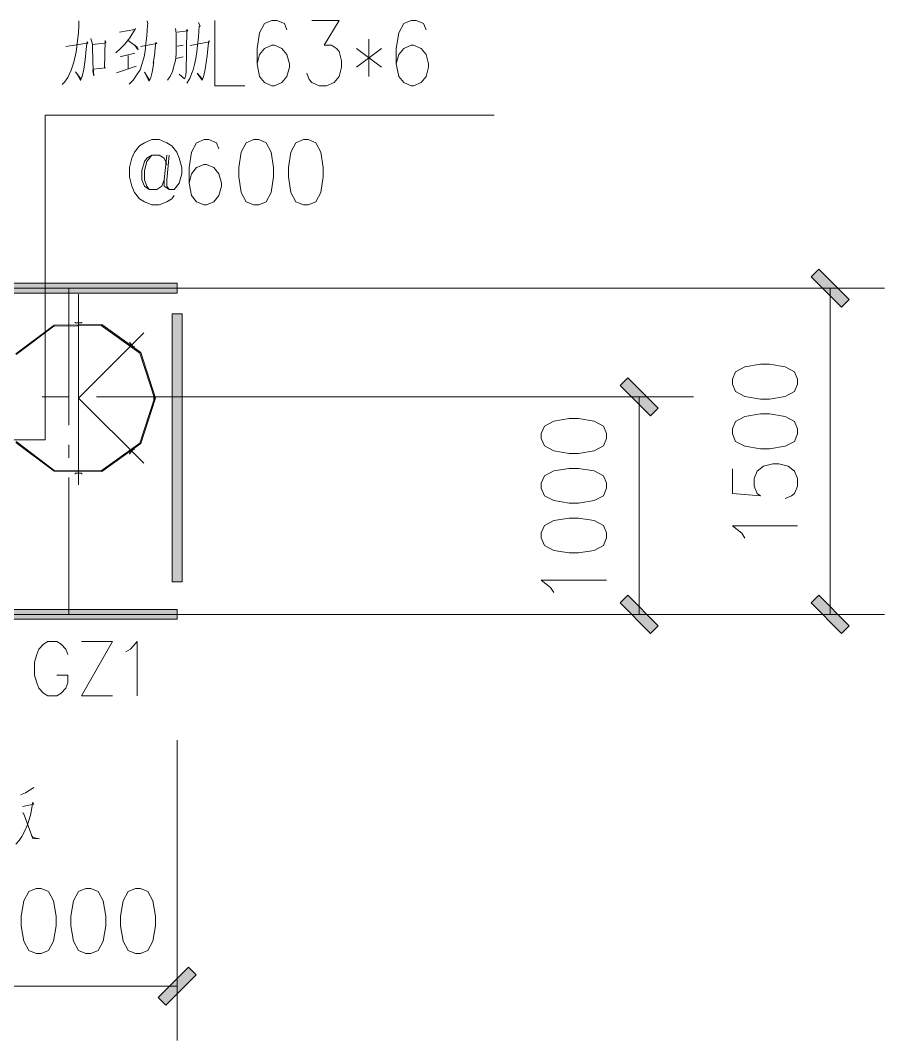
# Model space of a CAD drawing. Header units: millimetres. Extents: x 0 to 586, y 0 to 414.
# Drawn here: x 304.47 to 343.66, y 293.92 to 340.18 of the extents above; entities that cross this region are included whole.
import ezdxf

# ---------------------------------------------------------------- set-up
doc = ezdxf.new("R2010")
doc.units = ezdxf.units.MM

msp = doc.modelspace()

# ---------------------------------------------------------------- hatches: boundary and pattern name
h = msp.add_hatch(color=0)
h.dxf.hatch_style = 2
h.paths.add_polyline_path([(342.060389, 327.518889), (341.711139, 327.173167), (340.331778, 328.552528), (340.681028, 328.901778)])
h = msp.add_hatch(color=0)
h.dxf.hatch_style = 2
h.paths.add_polyline_path([(311.576861, 328.259722), (311.576861, 327.815222), (303.198389, 327.815222), (303.198389, 328.259722)])
h = msp.add_hatch(color=0)
h.dxf.hatch_style = 2
h.paths.add_polyline_path([(311.799111, 314.727167), (311.354611, 314.727167), (311.354611, 326.873306), (311.799111, 326.873306)])
h = msp.add_hatch(color=0)
h.dxf.hatch_style = 2
h.paths.add_polyline_path([(331.664028, 323.624222), (332.013278, 323.969944), (333.392639, 322.590583), (333.043389, 322.241333)])
h = msp.add_hatch(color=0)
h.dxf.hatch_style = 2
h.paths.add_polyline_path([(333.392639, 312.730444), (333.043389, 312.384722), (331.664028, 313.764083), (332.013278, 314.113333)])
h = msp.add_hatch(color=0)
h.dxf.hatch_style = 2
h.paths.add_polyline_path([(340.331778, 313.764083), (340.681028, 314.113333), (342.060389, 312.730444), (341.711139, 312.384722)])
h = msp.add_hatch(color=0)
h.dxf.hatch_style = 2
h.paths.add_polyline_path([(311.576861, 313.471278), (311.576861, 313.026778), (303.198389, 313.026778), (303.198389, 313.471278)])
h = msp.add_hatch(color=0)
h.dxf.hatch_style = 2
h.paths.add_polyline_path([(312.091917, 297.254083), (312.441167, 296.904833), (311.061806, 295.525472), (310.712556, 295.871194)])

# ---------------------------------------------------------------- linework, layer by layer
at = {"color": 0, "lineweight": 0}
for points in [[(307.121278, 340.151861), (307.121278, 339.964889), (307.100111, 339.615639), (307.043667, 339.149972), (307.043667, 339.104111), (306.99075, 338.754861), (306.8955, 338.289194), (306.764972, 337.91525), (306.616806, 337.590694), (306.468639, 337.382556), (306.35575, 337.266139)], [(310.211611, 340.151861), (310.250417, 340.014278), (310.232778, 339.964889), (310.193972, 339.478056), (310.155167, 339.128806), (310.119889, 338.779556), (310.081083, 338.522028), (309.989361, 338.218639), (309.894111, 337.939944), (309.767111, 337.731806), (309.580139, 337.474278), (309.393167, 337.287306)], [(312.539944, 340.081306), (312.617556, 339.919028), (312.57875, 339.919028), (312.539944, 339.432194), (312.504667, 339.033556), (312.465861, 338.754861), (312.430583, 338.451472), (312.3565, 338.172778), (312.300056, 337.939944), (312.225972, 337.752972), (312.151889, 337.544833), (312.021361, 337.333167)], [(313.287833, 340.176556), (313.287833, 337.21675), (314.638972, 337.21675)], [(316.554556, 339.753222), (316.441667, 340.035444), (316.103, 340.176556), (315.877222, 340.176556), (315.538556, 340.035444), (315.316306, 339.612111), (315.203417, 338.910083), (315.203417, 338.204528), (315.316306, 337.640083), (315.538556, 337.357861), (315.877222, 337.21675), (315.990111, 337.21675), (316.328778, 337.357861), (316.554556, 337.640083), (316.667444, 338.063417), (316.667444, 338.204528), (316.554556, 338.627861), (316.328778, 338.910083), (315.990111, 339.047667), (315.877222, 339.047667), (315.538556, 338.910083), (315.316306, 338.627861), (315.203417, 338.204528)], [(317.679917, 340.176556), (318.921694, 340.176556), (318.244361, 339.047667), (318.583028, 339.047667), (318.808806, 338.910083), (318.921694, 338.768972), (319.034583, 338.345639), (319.034583, 338.063417), (318.921694, 337.640083), (318.695917, 337.357861), (318.35725, 337.21675), (318.018583, 337.21675), (317.679917, 337.357861), (317.567028, 337.498972), (317.454139, 337.781194)], [(322.86575, 339.753222), (322.752861, 340.035444), (322.414194, 340.176556), (322.188417, 340.176556), (321.84975, 340.035444), (321.623972, 339.612111), (321.511083, 338.910083), (321.511083, 338.204528), (321.623972, 337.640083), (321.84975, 337.357861), (322.188417, 337.21675), (322.301306, 337.21675), (322.639972, 337.357861), (322.86575, 337.640083), (322.978639, 338.063417), (322.978639, 338.204528), (322.86575, 338.627861), (322.639972, 338.910083), (322.301306, 339.047667), (322.188417, 339.047667), (321.84975, 338.910083), (321.623972, 338.627861), (321.511083, 338.204528)], [(308.962778, 339.640333), (309.654222, 339.75675), (309.6895, 339.802611), (309.428444, 339.382806), (309.188556, 339.082944), (309.001583, 338.895972), (308.796972, 338.709)], [(311.49925, 339.802611), (311.534528, 339.594472), (311.534528, 339.033556), (311.534528, 338.638444), (311.49925, 338.35975), (311.425167, 338.102222), (311.368722, 337.848222), (311.238194, 337.615389), (311.142944, 337.474278)], [(311.573333, 339.640333), (312.056639, 339.710889), (312.021361, 339.75675), (311.982556, 337.848222), (311.964917, 337.707111), (311.94375, 337.590694), (311.908472, 337.520139), (311.665056, 337.731806)], [(306.525083, 338.987694), (307.491694, 339.149972), (307.5305, 339.149972), (307.491694, 339.220528), (307.456417, 338.871278), (307.399972, 338.384444), (307.343528, 337.964639), (307.269444, 337.636556), (307.195361, 337.449583), (307.138917, 337.566), (307.043667, 337.731806), (306.969583, 337.848222), (307.213, 337.520139), (307.251806, 337.615389)], [(307.661028, 339.361639), (307.735111, 339.104111), (307.75275, 338.243333), (307.791556, 337.66125), (307.75275, 337.894083), (307.770389, 337.964639), (308.348944, 338.031667), (308.274861, 338.0105), (308.313667, 339.266389), (308.348944, 339.174667), (308.2925, 339.149972), (307.735111, 339.082944)], [(309.354361, 339.266389), (309.767111, 338.966528), (309.802389, 338.850111), (309.78475, 338.871278), (309.654222, 339.05825)], [(309.915278, 338.987694), (310.659639, 339.128806), (310.603194, 339.174667), (310.585556, 338.917139), (310.54675, 338.592583), (310.490306, 338.243333), (310.511472, 338.268028), (310.437389, 337.823528), (310.380944, 337.590694), (310.3245, 337.449583), (310.306861, 337.428417), (310.10225, 337.823528), (310.3245, 337.474278)], [(311.852028, 339.05825), (311.573333, 339.012389)], [(312.169528, 339.033556), (313.044417, 339.199361), (313.005611, 339.245222), (312.987972, 339.033556), (312.931528, 338.567889), (312.89625, 338.268028), (312.839806, 337.964639), (312.783361, 337.682417), (312.748083, 337.544833), (312.709278, 337.474278), (312.487028, 337.777667), (312.709278, 337.520139)], [(320.272833, 339.329889), (320.272833, 337.640083)], [(309.001583, 338.546722), (309.040389, 338.546722), (309.654222, 338.684306)], [(309.354361, 338.592583), (309.354361, 337.964639)], [(319.708389, 338.910083), (320.837278, 338.063417)], [(320.837278, 338.910083), (319.708389, 338.063417)], [(311.852028, 338.522028), (311.534528, 338.451472)], [(308.83225, 337.798833), (309.710667, 338.102222)], [(325.949028, 335.876194), (305.590222, 335.876194)], [(305.590222, 321.158306), (305.590222, 335.876194)], [(311.104139, 334.066444), (310.99125, 332.941083), (310.99125, 332.658861), (311.217028, 332.51775), (311.442806, 332.51775), (311.668583, 332.799972), (311.781472, 333.223306), (311.781472, 333.505528), (311.668583, 333.925333), (311.555694, 334.207556), (311.329917, 334.489778), (311.104139, 334.630889), (310.765472, 334.772), (310.426806, 334.772), (310.088139, 334.630889), (309.865889, 334.489778), (309.640111, 334.207556), (309.527222, 333.925333), (309.414333, 333.505528), (309.414333, 333.082194), (309.527222, 332.658861), (309.640111, 332.376639), (309.865889, 332.094417), (310.088139, 331.953306), (310.426806, 331.815722), (310.765472, 331.815722), (311.104139, 331.953306), (311.329917, 332.094417), (311.442806, 332.235528)], [(313.471278, 334.348667), (313.358389, 334.630889), (313.019722, 334.772), (312.793944, 334.772), (312.455278, 334.630889), (312.2295, 334.207556), (312.116611, 333.505528), (312.116611, 332.799972), (312.2295, 332.235528), (312.455278, 331.953306), (312.793944, 331.815722), (312.906833, 331.815722), (313.2455, 331.953306), (313.471278, 332.235528), (313.584167, 332.658861), (313.584167, 332.799972), (313.471278, 333.223306), (313.2455, 333.505528), (312.906833, 333.646639), (312.793944, 333.646639), (312.455278, 333.505528), (312.2295, 333.223306), (312.116611, 332.799972)], [(311.104139, 333.646639), (310.99125, 333.925333), (310.765472, 334.066444), (310.426806, 334.066444), (310.201028, 333.925333), (310.088139, 333.784222), (309.97525, 333.364417), (309.97525, 332.941083), (310.088139, 332.658861), (310.313917, 332.51775), (310.652583, 332.51775), (310.878361, 332.658861), (310.99125, 332.941083)], [(310.426806, 334.066444), (310.201028, 333.784222), (310.088139, 333.364417), (310.088139, 332.941083), (310.201028, 332.658861), (310.313917, 332.51775)], [(311.217028, 334.066444), (311.104139, 332.941083), (311.104139, 332.658861), (311.217028, 332.51775)], [(300.781861, 328.037472), (343.662, 328.037472)], [(306.662667, 321.825056), (306.662667, 328.037472)], [(341.196083, 328.026889), (341.196083, 313.256083)], [(307.103639, 327.758778), (307.103639, 319.122778)], [(304.253194, 321.041889), (305.992389, 319.747194), (308.158444, 319.726028), (309.922333, 320.9925), (310.596139, 323.05625), (309.922333, 325.116472), (308.158444, 326.382944), (305.992389, 326.361778), (304.253194, 325.067083)], [(304.274361, 321.084222), (305.988861, 319.789528), (308.137278, 319.761306), (309.887056, 321.013667), (310.553806, 323.05625), (309.887056, 325.095306), (308.137278, 326.347667), (305.988861, 326.319444), (304.274361, 325.02475)], [(306.955472, 326.502889), (306.955472, 326.464083)], [(307.251806, 326.464083), (306.955472, 326.464083)], [(307.251806, 326.502889), (307.251806, 326.464083)], [(310.063444, 326.012528), (307.103639, 323.05625)], [(309.439028, 325.59625), (309.410806, 325.568028)], [(309.618944, 325.359889), (309.410806, 325.568028)], [(309.647167, 325.388111), (309.618944, 325.359889)], [(306.680306, 323.105639), (305.449111, 323.105639)], [(310.063444, 320.096444), (307.103639, 323.05625)], [(311.799111, 323.105639), (307.915028, 323.105639)], [(310.511472, 322.908083), (310.511472, 323.200889)], [(310.553806, 323.200889), (310.511472, 323.200889)], [(310.553806, 322.908083), (310.511472, 322.908083)], [(311.799111, 323.105639), (334.990722, 323.105639)], [(332.528333, 323.116222), (332.528333, 323.126806)], [(332.528333, 313.249028), (332.528333, 323.105639)], [(270.965083, 321.158306), (305.590222, 321.158306)], [(306.662667, 320.346917), (306.662667, 320.939583)], [(309.410806, 320.540944), (309.618944, 320.749083)], [(309.439028, 320.512722), (309.410806, 320.540944)], [(309.647167, 320.720861), (309.618944, 320.749083)], [(336.758139, 319.853028), (336.758139, 318.727667), (338.028139, 318.614778), (337.887028, 318.727667), (337.745917, 319.066333), (337.745917, 319.401472), (337.887028, 319.740139), (338.165722, 319.965917), (338.589056, 320.078806), (338.871278, 320.078806), (339.294611, 319.965917), (339.576833, 319.740139), (339.717944, 319.401472), (339.717944, 319.066333), (339.576833, 318.727667), (339.435722, 318.614778), (339.1535, 318.501889)], [(306.955472, 319.606083), (306.955472, 319.644889)], [(306.955472, 319.644889), (307.251806, 319.644889)], [(307.251806, 319.606083), (307.251806, 319.644889)], [(306.662667, 313.249028), (306.662667, 319.457917)], [(337.322583, 316.699194), (337.181472, 316.924972), (336.758139, 317.260111), (339.717944, 317.260111)], [(328.654833, 314.233278), (328.513722, 314.459056), (328.090389, 314.797722), (331.050194, 314.797722)], [(301.032333, 313.249028), (334.990722, 313.249028)], [(310.917167, 313.249028), (343.662, 313.249028)], [(332.528333, 313.238444), (332.528333, 313.227861)], [(306.623861, 311.428694), (306.521556, 311.665056), (306.320472, 311.897889), (306.119389, 312.014306), (305.713694, 312.014306), (305.509083, 311.897889), (305.308, 311.665056), (305.205694, 311.428694), (305.106917, 311.075917), (305.106917, 310.490306), (305.205694, 310.137528), (305.308, 309.901167), (305.509083, 309.668333), (305.713694, 309.551917), (306.119389, 309.551917), (306.320472, 309.668333), (306.521556, 309.901167), (306.623861, 310.137528), (306.623861, 310.490306), (306.119389, 310.490306)], [(307.230639, 312.014306), (308.648806, 312.014306), (307.230639, 309.551917), (308.648806, 309.551917)], [(309.255583, 311.545111), (309.460194, 311.665056), (309.763583, 312.014306), (309.763583, 309.551917)], [(311.576861, 307.537556), (311.576861, 293.923861)], [(305.078694, 305.392667), (304.701222, 305.159833), (304.475444, 305.068111)], [(304.567167, 304.531889), (305.078694, 304.648306), (305.036361, 304.740028), (305.004611, 304.57775), (304.944639, 304.203806), (304.867028, 303.949806), (304.778833, 303.671111), (304.673, 303.438278), (304.535417, 303.18075), (304.415472, 302.993778), (304.263778, 302.8315)], [(304.567167, 304.253194), (304.6095, 304.2285), (305.036361, 303.089028), (305.336222, 303.064333), (305.036361, 303.134889), (304.972861, 303.226611)], [(311.576861, 296.389778), (301.716722, 296.389778)], [(311.587444, 296.389778), (311.598028, 296.389778)]]:
    msp.add_lwpolyline(points, dxfattribs=at)
for points in [[(315.048194, 334.772), (314.709528, 334.630889), (314.48375, 334.207556), (314.370861, 333.505528), (314.370861, 333.082194), (314.48375, 332.376639), (314.709528, 331.953306), (315.048194, 331.815722), (315.273972, 331.815722), (315.609111, 331.953306), (315.834889, 332.376639), (315.947778, 333.082194), (315.947778, 333.505528), (315.834889, 334.207556), (315.609111, 334.630889), (315.273972, 334.772)], [(317.302444, 334.772), (316.963778, 334.630889), (316.738, 334.207556), (316.625111, 333.505528), (316.625111, 333.082194), (316.738, 332.376639), (316.963778, 331.953306), (317.302444, 331.815722), (317.524694, 331.815722), (317.863361, 331.953306), (318.089139, 332.376639), (318.202028, 333.082194), (318.202028, 333.505528), (318.089139, 334.207556), (317.863361, 334.630889), (317.524694, 334.772)], [(342.060389, 327.518889), (341.711139, 327.173167), (340.331778, 328.552528), (340.681028, 328.901778)], [(311.576861, 328.259722), (311.576861, 327.815222), (303.198389, 327.815222), (303.198389, 328.259722)], [(311.799111, 314.727167), (311.354611, 314.727167), (311.354611, 326.873306), (311.799111, 326.873306)], [(336.758139, 323.684194), (336.89925, 323.345528), (337.322583, 323.11975), (338.028139, 323.006861), (338.447944, 323.006861), (339.1535, 323.11975), (339.576833, 323.345528), (339.717944, 323.684194), (339.717944, 323.909972), (339.576833, 324.248639), (339.1535, 324.474417), (338.447944, 324.587306), (338.028139, 324.587306), (337.322583, 324.474417), (336.89925, 324.248639), (336.758139, 323.909972)], [(331.664028, 323.624222), (332.013278, 323.969944), (333.392639, 322.590583), (333.043389, 322.241333)], [(328.090389, 321.218278), (328.2315, 320.883139), (328.654833, 320.657361), (329.356861, 320.544472), (329.780194, 320.544472), (330.48575, 320.657361), (330.909083, 320.883139), (331.050194, 321.218278), (331.050194, 321.444056), (330.909083, 321.782722), (330.48575, 322.0085), (329.780194, 322.121389), (329.356861, 322.121389), (328.654833, 322.0085), (328.2315, 321.782722), (328.090389, 321.444056)], [(336.758139, 321.429944), (336.89925, 321.091278), (337.322583, 320.869028), (338.028139, 320.756139), (338.447944, 320.756139), (339.1535, 320.869028), (339.576833, 321.091278), (339.717944, 321.429944), (339.717944, 321.655722), (339.576833, 321.994389), (339.1535, 322.220167), (338.447944, 322.333056), (338.028139, 322.333056), (337.322583, 322.220167), (336.89925, 321.994389), (336.758139, 321.655722)], [(328.090389, 318.967556), (328.2315, 318.628889), (328.654833, 318.403111), (329.356861, 318.290222), (329.780194, 318.290222), (330.48575, 318.403111), (330.909083, 318.628889), (331.050194, 318.967556), (331.050194, 319.189806), (330.909083, 319.528472), (330.48575, 319.75425), (329.780194, 319.867139), (329.356861, 319.867139), (328.654833, 319.75425), (328.2315, 319.528472), (328.090389, 319.189806)], [(328.090389, 316.713306), (328.2315, 316.374639), (328.654833, 316.148861), (329.356861, 316.035972), (329.780194, 316.035972), (330.48575, 316.148861), (330.909083, 316.374639), (331.050194, 316.713306), (331.050194, 316.939083), (330.909083, 317.274222), (330.48575, 317.5), (329.780194, 317.612889), (329.356861, 317.612889), (328.654833, 317.5), (328.2315, 317.274222), (328.090389, 316.939083)], [(333.392639, 312.730444), (333.043389, 312.384722), (331.664028, 313.764083), (332.013278, 314.113333)], [(340.331778, 313.764083), (340.681028, 314.113333), (342.060389, 312.730444), (341.711139, 312.384722)], [(311.576861, 313.471278), (311.576861, 313.026778), (303.198389, 313.026778), (303.198389, 313.471278)], [(305.181, 300.824194), (304.845861, 300.683083), (304.620083, 300.263278), (304.507194, 299.557722), (304.507194, 299.134389), (304.620083, 298.432361), (304.845861, 298.009028), (305.181, 297.867917), (305.406778, 297.867917), (305.745444, 298.009028), (305.971222, 298.432361), (306.084111, 299.134389), (306.084111, 299.557722), (305.971222, 300.263278), (305.745444, 300.683083), (305.406778, 300.824194)], [(307.43525, 300.824194), (307.096583, 300.683083), (306.874333, 300.263278), (306.761444, 299.557722), (306.761444, 299.134389), (306.874333, 298.432361), (307.096583, 298.009028), (307.43525, 297.867917), (307.661028, 297.867917), (307.999694, 298.009028), (308.225472, 298.432361), (308.338361, 299.134389), (308.338361, 299.557722), (308.225472, 300.263278), (307.999694, 300.683083), (307.661028, 300.824194)], [(309.6895, 300.824194), (309.350833, 300.683083), (309.125056, 300.263278), (309.012167, 299.557722), (309.012167, 299.134389), (309.125056, 298.432361), (309.350833, 298.009028), (309.6895, 297.867917), (309.915278, 297.867917), (310.253944, 298.009028), (310.479722, 298.432361), (310.592611, 299.134389), (310.592611, 299.557722), (310.479722, 300.263278), (310.253944, 300.683083), (309.915278, 300.824194)], [(312.091917, 297.254083), (312.441167, 296.904833), (311.061806, 295.525472), (310.712556, 295.871194)]]:
    msp.add_lwpolyline(points, close=True, dxfattribs=at)

doc.saveas('drawing.dxf')
